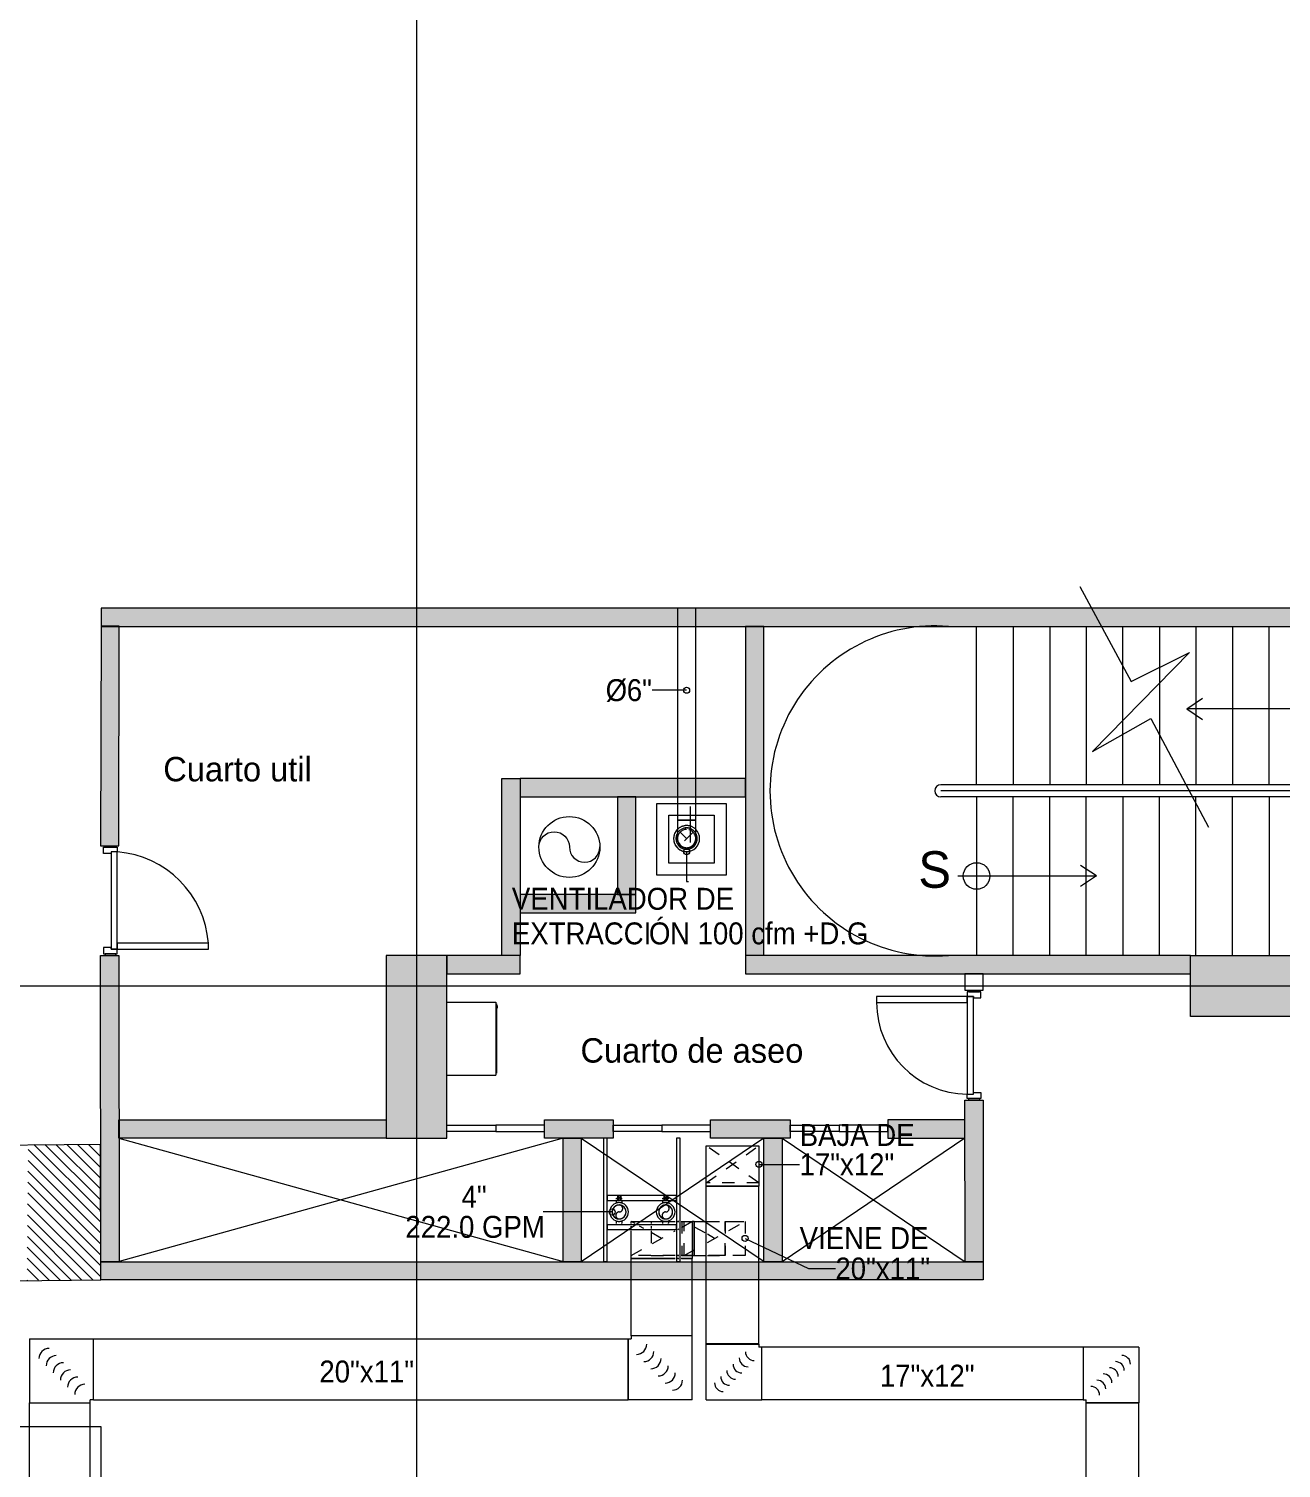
# Model space of a CAD drawing. Header units: metres. Extents: x 31.9 to 92.3, y -29 to 44.
# Drawn here: x 60.82 to 71.1, y -15.88 to -4.07 of the extents above; entities that cross this region are included whole.
import ezdxf

# ---------------------------------------------------------------- set-up
doc = ezdxf.new("R2010")
doc.units = ezdxf.units.M
doc.header["$LTSCALE"] = 100
doc.linetypes.add('Hidden 1_5', pattern=[0.0022, 0.0015, -0.0007])
doc.linetypes.add('HIDDEN JT', pattern=[0.0016, 0.001, -0.0006])
doc.layers.add('A-DETL', color=7, linetype='Continuous', lineweight=9, true_color=0x00a600)
for name, color, linetype, lineweight in [('A-GENM', 7, 'Continuous', 18), ('Arqui', 8, 'Continuous', 0), ('G-ANNO-TEXT', 7, 'Continuous', 9), ('M-EQPM', 7, 'Continuous', 18), ('M-EQPM-IDEN', 7, 'Continuous', 9), ('M-HVAC-DUCT', 7, 'Continuous', 18), ('M-HVAC-DUCT-ANNO', 7, 'Hidden 1_5', 18), ('M-HVAC-DUCT-IDEN', 7, 'Continuous', 9), ('P-PIPE', 7, 'Continuous', 18), ('P-PIPE-IDEN', 7, 'Continuous', 9)]:
    doc.layers.add(name, color=color, linetype=linetype, lineweight=lineweight)
doc.styles.add('SansSerif', font='SANSS__.TTF', dxfattribs={"width": 0.9, "height": 0.18})

# ---------------------------------------------------------------- blocks, each defined once
blk = doc.blocks.new('estructura etapa 3')
at = {"layer": 'Arqui'}
h = blk.add_hatch(color=256, dxfattribs=at)
h.paths.add_polyline_path([(-91.651, -6658.124), (-91.651, -6657.624), (-92.35, -6657.624), (-92.35, -6658.124)])
h.paths.add_polyline_path([(-49.354, -6658.124), (-49.354, -6657.624), (-50.055, -6657.624), (-50.055, -6658.124)])
h.paths.add_polyline_path([(-56.053, -6658.124), (-56.053, -6657.624), (-56.753, -6657.624), (-56.753, -6658.124)])
h.paths.add_polyline_path([(-76.45, -6659.124), (-76.95, -6659.124), (-76.95, -6657.624), (-76.45, -6657.624)])
h.paths.add_polyline_path([(-83.95, -6659.124), (-84.45, -6659.124), (-84.45, -6657.624), (-83.95, -6657.624)])
h.paths.add_polyline_path([(-60.452, -6659.124), (-60.952, -6659.124), (-60.952, -6657.624), (-60.452, -6657.624)])
h.paths.add_polyline_path([(-67.95, -6659.124), (-68.45, -6659.124), (-68.45, -6657.624), (-67.95, -6657.624)])
h.paths.add_polyline_path([(-91.85, -6668.199), (-91.851, -6667.599), (-92.35, -6667.599), (-92.349, -6668.199)])
h.paths.add_polyline_path([(-49.354, -6668.199), (-49.354, -6667.599), (-49.854, -6667.599), (-49.854, -6668.199)])
h.paths.add_polyline_path([(-56.154, -6668.149), (-56.154, -6667.649), (-56.854, -6667.649), (-56.854, -6668.149)])
h.paths.add_polyline_path([(-59.952, -6667.649), (-59.952, -6668.149), (-61.452, -6668.149), (-61.452, -6667.649)])
h.paths.add_polyline_path([(-75.95, -6667.649), (-75.95, -6668.149), (-77.45, -6668.149), (-77.45, -6667.649)])
h.paths.add_polyline_path([(-68.95, -6667.649), (-68.95, -6668.149), (-67.45, -6668.149), (-67.45, -6667.649)])
h.paths.add_polyline_path([(-84.95, -6667.649), (-84.95, -6668.149), (-83.45, -6668.149), (-83.45, -6667.649)])
h.paths.add_polyline_path([(-91.85, -6676.199), (-91.85, -6675.599), (-92.349, -6675.599), (-92.349, -6676.199)])
h.paths.add_polyline_path([(-49.354, -6676.199), (-49.354, -6675.599), (-49.854, -6675.599), (-49.854, -6676.199)])
h.paths.add_polyline_path([(-56.154, -6676.149), (-56.154, -6675.649), (-56.754, -6675.649), (-56.754, -6676.149)])
h.paths.add_polyline_path([(-59.952, -6675.649), (-59.952, -6676.149), (-61.452, -6676.149), (-61.452, -6675.649)])
h.paths.add_polyline_path([(-75.95, -6675.649), (-75.95, -6676.149), (-77.45, -6676.149), (-77.45, -6675.649)])
h.paths.add_polyline_path([(-68.95, -6675.649), (-68.95, -6676.149), (-67.45, -6676.149), (-67.45, -6675.649)])
h.paths.add_polyline_path([(-84.95, -6675.649), (-84.95, -6676.149), (-83.45, -6676.149), (-83.45, -6675.649)])
h.paths.add_polyline_path([(-91.847, -6686.299), (-91.851, -6685.699), (-92.35, -6685.699), (-92.346, -6686.299)])
h.paths.add_polyline_path([(-49.354, -6686.299), (-49.354, -6685.699), (-49.854, -6685.699), (-49.854, -6686.299)])
h.paths.add_polyline_path([(-56.154, -6686.249), (-56.154, -6685.749), (-56.754, -6685.749), (-56.754, -6686.249)])
h.paths.add_polyline_path([(-59.952, -6685.749), (-59.952, -6686.249), (-61.452, -6686.249), (-61.452, -6685.749)])
h.paths.add_polyline_path([(-75.95, -6685.749), (-75.95, -6686.249), (-77.45, -6686.249), (-77.45, -6685.749)])
h.paths.add_polyline_path([(-68.95, -6685.749), (-68.95, -6686.249), (-67.45, -6686.249), (-67.45, -6685.749)])
h.paths.add_polyline_path([(-84.95, -6685.749), (-84.95, -6686.249), (-83.45, -6686.249), (-83.45, -6685.749)])
h.paths.add_polyline_path([(-49.353, -6694.294), (-49.354, -6693.699), (-49.855, -6693.699), (-49.854, -6694.294)])
h.paths.add_polyline_path([(-56.054, -6694.249), (-56.054, -6693.749), (-56.753, -6693.749), (-56.753, -6694.249)])
h.paths.add_polyline_path([(-91.651, -6694.249), (-91.651, -6693.749), (-92.35, -6693.749), (-92.35, -6694.249)])
h.paths.add_polyline_path([(-59.952, -6693.749), (-59.952, -6694.249), (-61.452, -6694.249), (-61.452, -6693.749)])
h.paths.add_polyline_path([(-75.95, -6693.749), (-75.95, -6694.249), (-77.45, -6694.249), (-77.45, -6693.749)])
h.paths.add_polyline_path([(-68.95, -6693.749), (-68.95, -6694.249), (-67.45, -6694.249), (-67.45, -6693.749)])
h.paths.add_polyline_path([(-84.95, -6693.749), (-84.95, -6694.249), (-83.45, -6694.249), (-83.45, -6693.749)])
h.paths.add_polyline_path([(-49.358, -6703.974), (-49.353, -6703.374), (-49.854, -6703.374), (-49.859, -6703.974)])
h.paths.add_polyline_path([(-56.054, -6703.924), (-56.054, -6703.424), (-56.753, -6703.424), (-56.753, -6703.924)])
h.paths.add_polyline_path([(-67.95, -6704.924), (-67.95, -6703.424), (-68.45, -6703.424), (-68.45, -6704.924)])
h.paths.add_polyline_path([(-91.651, -6703.924), (-91.651, -6703.424), (-92.35, -6703.424), (-92.35, -6703.924)])
h.paths.add_polyline_path([(-61.847, -6703.424), (-60.347, -6703.424), (-60.347, -6703.924), (-61.847, -6703.924)])
h.paths.add_polyline_path([(-83.95, -6704.924), (-83.95, -6703.424), (-84.45, -6703.424), (-84.45, -6704.924)])
h.paths.add_polyline_path([(-76.45, -6704.924), (-76.45, -6703.424), (-76.95, -6703.424), (-76.95, -6704.924)])
h.paths.add_polyline_path([(-49.354, -6711.949), (-49.354, -6711.449), (-50.054, -6711.449), (-50.054, -6711.949)])
h.paths.add_polyline_path([(-55.954, -6711.949), (-55.954, -6711.449), (-56.654, -6711.449), (-56.654, -6711.949)])
h.paths.add_polyline_path([(-91.65, -6711.949), (-91.65, -6711.449), (-92.35, -6711.449), (-92.35, -6711.949)])
h.paths.add_polyline_path([(-60.952, -6711.949), (-60.952, -6709.549), (-60.452, -6709.549), (-60.452, -6711.949)])
h.paths.add_polyline_path([(-68.45, -6709.549), (-68.45, -6711.949), (-67.95, -6711.949), (-67.95, -6709.549)])
h.paths.add_polyline_path([(-76.95, -6709.549), (-76.95, -6711.949), (-76.45, -6711.949), (-76.45, -6709.549)])
h.paths.add_polyline_path([(-83.95, -6709.549), (-83.95, -6711.949), (-84.45, -6711.949), (-84.45, -6709.549)])
for p, q in [((-68.2, -6655.354), (-68.2, -6714.914)), ((-93.52, -6703.674), (-46.502, -6703.674))]:
    blk.add_line(p, q, dxfattribs=at)
for points in [[(-67.95, -6704.924), (-67.95, -6703.424), (-68.45, -6703.424), (-68.45, -6704.924)], [(-61.847, -6703.424), (-60.347, -6703.424), (-60.347, -6703.924), (-61.847, -6703.924)]]:
    blk.add_lwpolyline(points, close=True, dxfattribs=at)
blk = doc.blocks.new('A$C59bbb444')
at = {"layer": 'Arqui', "ltscale": 0.3}
h = blk.add_hatch(color=256, dxfattribs=at)
h.dxf.hatch_style = 1
h.paths.add_polyline_path([(45.265, 20.15), (29.532, 20.15), (29.532, 20), (45.265, 20)])
h = blk.add_hatch(color=256, dxfattribs=at)
h.dxf.hatch_style = 1
h.paths.add_polyline_path([(29.532, 20.001), (29.527, 18.2), (29.677, 18.2), (29.682, 20.001)])
h = blk.add_hatch(color=256, dxfattribs=at)
h.dxf.hatch_style = 1
h.paths.add_polyline_path([(34.822, 20), (34.822, 17.301), (34.972, 17.301), (34.972, 20)])
at = {"layer": 'Arqui', "ltscale": 0.03}
h = blk.add_hatch(color=256, dxfattribs=at)
h.dxf.hatch_style = 1
h.paths.add_polyline_path([(34.822, 18.751), (32.971, 18.751), (32.971, 18.601), (33.771, 18.601), (33.771, 17.801), (32.971, 17.801), (32.971, 17.651), (33.921, 17.651), (33.921, 18.601), (34.822, 18.601)])
h.paths.add_polyline_path([(32.972, 18.751), (32.97, 17.15), (32.371, 17.15), (32.371, 17.3), (32.82, 17.301), (32.822, 18.751)])
at = {"layer": 'Arqui', "ltscale": 0.3}
h = blk.add_hatch(color=256, dxfattribs=at)
h.dxf.hatch_style = 1
h.paths.add_polyline_path([(29.53, 14.787), (29.528, 17.3), (29.678, 17.3), (29.68, 14.787)])
h = blk.add_hatch(color=256, dxfattribs=at)
h.dxf.hatch_style = 1
h.paths.add_polyline_path([(38.473, 17.3), (34.822, 17.3), (34.822, 17.15), (38.473, 17.15)])
h = blk.add_hatch(color=256, dxfattribs=at)
h.dxf.hatch_style = 1
h.paths.add_polyline_path([(36.773, 14.787), (36.623, 14.787), (36.622, 16.112), (36.773, 16.112)])
h = blk.add_hatch(color=256, dxfattribs=at)
h.dxf.hatch_style = 1
h.paths.add_polyline_path([(29.679, 15.8), (29.679, 15.95), (31.871, 15.95), (31.871, 15.8)])
h = blk.add_hatch(color=256, dxfattribs=at)
h.dxf.hatch_style = 1
h.paths.add_polyline_path([(33.171, 15.8), (33.171, 15.95), (33.735, 15.95), (33.735, 15.8)])
h = blk.add_hatch(color=256, dxfattribs=at)
h.dxf.hatch_style = 1
h.paths.add_polyline_path([(34.535, 15.8), (34.535, 15.95), (35.189, 15.95), (35.189, 15.8)])
h = blk.add_hatch(color=256, dxfattribs=at)
h.dxf.hatch_style = 1
h.paths.add_polyline_path([(36.622, 15.8), (36.622, 15.95), (35.989, 15.95), (35.989, 15.8)])
at = {"layer": 'Arqui'}
h = blk.add_hatch(dxfattribs=at)
h.set_pattern_fill('ANSI31', color=256, scale=0.02, angle=90, style=0)
h.set_pattern_definition([(135, (143.898405, 3419.509567), (-0.0449012806, -0.0449012806), [])])
h.paths.add_polyline_path([(28.934, 15.749), (29.529, 15.75), (29.53, 14.638), (28.925, 14.634)])
at = {"layer": 'Arqui', "ltscale": 0.3}
h = blk.add_hatch(color=256, dxfattribs=at)
h.dxf.hatch_style = 1
h.paths.add_polyline_path([(33.474, 14.787), (33.324, 14.787), (33.324, 15.8), (33.474, 15.8)])
h = blk.add_hatch(color=256, dxfattribs=at)
h.dxf.hatch_style = 1
h.paths.add_polyline_path([(35.123, 14.787), (34.973, 14.787), (34.973, 15.8), (35.123, 15.8)])
h = blk.add_hatch(color=256, dxfattribs=at)
h.dxf.hatch_style = 1
h.paths.add_polyline_path([(29.53, 14.787), (36.773, 14.787), (36.773, 14.637), (29.53, 14.637)])
at = {"layer": 'Arqui'}
for p, q in [((36.718, 18.701), (36.718, 20.001)), ((37.018, 20.001), (37.018, 18.701)), ((37.318, 20.001), (37.318, 18.701)), ((37.618, 20.001), (37.618, 18.701)), ((37.918, 18.701), (37.918, 20.001)), ((38.218, 20.001), (38.218, 18.701)), ((38.518, 20.001), (38.518, 18.701)), ((38.818, 20.001), (38.818, 18.701)), ((39.118, 18.701), (39.118, 20.001)), ((39.418, 18.701), (36.425, 18.701)), ((39.418, 18.651), (36.425, 18.651)), ((39.418, 18.601), (36.425, 18.601)), ((36.718, 18.601), (36.718, 17.302)), ((37.018, 17.302), (37.018, 18.601)), ((37.318, 17.302), (37.318, 18.601)), ((37.618, 17.302), (37.618, 18.601)), ((37.918, 18.601), (37.918, 17.302)), ((38.218, 17.302), (38.218, 18.601)), ((38.518, 17.302), (38.518, 18.601)), ((38.818, 17.302), (38.818, 18.601)), ((39.118, 18.601), (39.119, 17.3)), ((34.368, 18.523), (34.368, 18.226)), ((29.679, 15.8), (33.325, 14.788)), ((33.324, 15.8, 2415.091), (29.68, 14.788, 2415.091)), ((34.973, 15.8), (33.474, 14.787)), ((33.474, 15.8), (34.974, 14.788)), ((36.622, 15.8), (35.123, 14.787)), ((35.123, 15.8), (36.623, 14.787))]:
    blk.add_line(p, q, dxfattribs=at)
for points in [[(37.564, 20.327), (37.986, 19.548), (38.466, 19.787), (37.668, 18.973), (38.147, 19.245), (38.622, 18.354)], [(39.581, 19.324), (38.443, 19.324), (38.573, 19.41)], [(39.581, 19.324), (38.443, 19.324), (38.573, 19.237)], [(29.653, 18.2), (29.653, 18.188), (29.566, 18.188), (29.566, 18.2)], [(29.653, 18.2), (29.653, 18.188), (29.566, 18.188), (29.566, 18.2)], [(29.615, 18.137), (29.553, 18.137), (29.553, 18.188), (29.666, 18.188), (29.666, 18.15), (29.615, 18.15), (29.615, 18.137)], [(29.615, 18.137), (29.553, 18.137), (29.553, 18.188), (29.666, 18.188), (29.666, 18.15), (29.615, 18.15), (29.615, 18.137)], [(36.564, 17.952), (37.701, 17.952), (37.571, 18.038)], [(36.564, 17.952), (37.701, 17.952), (37.571, 17.865)], [(29.615, 17.364), (29.553, 17.364), (29.553, 17.313), (29.666, 17.313), (29.666, 17.351), (29.615, 17.351), (29.615, 17.364)], [(29.615, 17.364), (29.553, 17.364), (29.553, 17.313), (29.666, 17.313), (29.666, 17.351), (29.615, 17.351), (29.615, 17.364)], [(29.653, 17.3), (29.653, 17.313), (29.566, 17.313), (29.566, 17.3)], [(29.653, 17.3), (29.653, 17.313), (29.566, 17.313), (29.566, 17.3)], [(36.654, 17.015), (36.654, 17.002), (36.741, 17.002), (36.741, 17.015)], [(36.692, 16.951), (36.754, 16.951), (36.754, 17.002), (36.641, 17.002), (36.641, 16.964), (36.692, 16.964), (36.692, 16.951)], [(36.692, 16.176), (36.754, 16.176), (36.754, 16.125), (36.641, 16.125), (36.641, 16.163), (36.692, 16.163), (36.692, 16.176)], [(36.654, 16.112), (36.654, 16.125), (36.741, 16.125), (36.741, 16.112)], [(28.332, 14.631), (28.332, 13.434), (29.53, 13.434), (29.53, 11.236)]]:
    blk.add_lwpolyline(points, dxfattribs=at)
for points in [[(45.265, 20.15), (29.532, 20.15), (29.532, 20), (45.265, 20)], [(29.532, 20.001), (29.527, 18.2), (29.677, 18.2), (29.682, 20.001)], [(32.972, 18.751), (32.971, 17.3), (32.821, 17.3), (32.822, 18.751)], [(34.822, 18.751), (32.971, 18.751), (32.971, 18.601), (34.822, 18.601)], [(33.921, 17.801), (33.921, 18.601), (33.771, 18.601), (33.771, 17.801)], [(34.662, 18.548), (34.662, 17.959), (34.095, 17.959), (34.095, 18.548)], [(34.565, 18.451), (34.565, 18.057), (34.192, 18.057), (34.192, 18.451)], [(29.615, 17.351), (29.666, 17.351), (29.666, 18.15), (29.615, 18.15)], [(29.615, 17.351), (29.666, 17.351), (29.666, 18.15), (29.615, 18.15)], [(33.921, 17.801), (32.971, 17.801), (32.971, 17.651), (33.921, 17.651)], [(29.666, 17.402), (29.666, 17.351), (30.413, 17.351), (30.413, 17.402)], [(29.666, 17.402), (29.666, 17.351), (30.413, 17.351), (30.413, 17.402)], [(29.53, 14.787), (29.528, 17.3), (29.678, 17.3), (29.68, 14.787)], [(32.971, 17.3), (32.371, 17.3), (32.371, 17.15), (32.971, 17.15)], [(38.473, 17.3), (34.822, 17.3), (34.822, 17.15), (38.473, 17.15)], [(36.773, 17.015), (36.773, 17.15), (36.622, 17.15), (36.622, 17.015)], [(36.641, 16.913), (36.641, 16.964), (35.897, 16.964), (35.897, 16.913)], [(36.692, 16.964), (36.641, 16.964), (36.641, 16.163), (36.692, 16.163)], [(36.773, 14.787), (36.623, 14.787), (36.622, 16.112), (36.773, 16.112)], [(34.535, 15.8), (34.535, 15.95), (35.189, 15.95), (35.189, 15.8)], [(36.622, 15.8), (36.622, 15.95), (35.989, 15.95), (35.989, 15.8)], [(32.771, 15.907), (32.771, 15.856), (32.371, 15.856), (32.371, 15.907)], [(32.771, 15.907), (32.771, 15.856), (33.171, 15.856), (33.171, 15.907)], [(34.135, 15.907), (34.135, 15.856), (33.735, 15.856), (33.735, 15.907)], [(34.135, 15.907), (34.135, 15.856), (34.535, 15.856), (34.535, 15.907)], [(35.589, 15.907), (35.589, 15.856), (35.189, 15.856), (35.189, 15.907)], [(35.589, 15.907), (35.589, 15.856), (35.989, 15.856), (35.989, 15.907)], [(29.529, 15.75), (28.329, 15.737), (28.32, 14.624), (29.53, 14.637)], [(29.53, 14.787), (36.773, 14.787), (36.773, 14.637), (29.53, 14.637)]]:
    blk.add_lwpolyline(points, close=True, dxfattribs=at)
for points, elevation in [([(34.822, 20), (34.822, 17.301), (34.972, 17.301), (34.972, 20)], 1207.545), ([(29.679, 15.8), (29.679, 15.95), (31.871, 15.95), (31.871, 15.8)], 2415.091), ([(33.171, 15.8), (33.171, 15.95), (33.735, 15.95), (33.735, 15.8)], 2415.091), ([(33.474, 14.787), (33.324, 14.787), (33.324, 15.8), (33.474, 15.8)], 2415.091), ([(35.123, 14.787), (34.973, 14.787), (34.973, 15.8), (35.123, 15.8)], 1207.545)]:
    blk.add_lwpolyline(points, close=True, dxfattribs=dict(at, elevation=elevation))
at = {"layer": 'Arqui', "ltscale": 0.1}
blk.add_lwpolyline([(33.126, 18.19, -1), (33.376, 18.19, 1), (33.626, 18.19)], format="xyb", dxfattribs=at)
blk.add_circle((33.376, 18.19), 0.25, dxfattribs=at)
at = {"layer": 'Arqui'}
blk.add_circle((36.718, 17.952), 0.109, dxfattribs=at)
for centre, radius, start, end in [((36.376, 18.65), 1.354, 85.3087, 274.6913), ((36.425, 18.651), 0.05, 90, 270), ((29.603, 17.339), 0.813, 4.4044, 85.5422), ((29.603, 17.339), 0.813, 4.4044, 85.5422), ((36.648, 16.914), 0.751, 180.044, 269.4867)]:
    blk.add_arc(centre, radius, start, end, dxfattribs=at)
blk.add_blockref('estructura etapa 3', (100.321, 6720.724), dxfattribs=at)
for s, height, rotation, p in [('Cuarto util', 0.2, 359.9331, (30.043, 18.729)), ('S', 0.3, 0.0669, (36.24, 17.855)), ('Cuarto de aseo', 0.2, 359.9331, (33.467, 16.421))]:
    blk.add_text(s, height=height, rotation=rotation, dxfattribs=at).set_placement(p)
blk = doc.blocks.new('Rectangular Elbow - Mitered - Single Thickness Vanes - LAMINA-2036572-NIVEL 03')
at = {"layer": 'M-HVAC-DUCT', "color": 5, "true_color": 0x0000ff}
for p, q in [((66.38, -13.236), (66.811, -13.236)), ((66.38, -13.567), (66.38, -13.236)), ((66.811, -13.236), (66.811, -13.567)), ((66.811, -13.567), (66.38, -13.567))]:
    blk.add_line(p, q, dxfattribs=at)
blk = doc.blocks.new('Rectangular Elbow - Mitered - Single Thickness Vanes - LAMINA-2036663-NIVEL 03')
at = {"layer": 'A-GENM', "color": 5, "true_color": 0x0000ff}
for centre in [(-0.178, 0.178), (-0.127, 0.127), (-0.076, 0.076), (-0.025, 0.025), (0.025, -0.025), (0.076, -0.076)]:
    blk.add_arc(centre, 0.072, 270, 360, dxfattribs=at)
at = {"layer": 'M-HVAC-DUCT', "color": 5, "true_color": 0x0000ff}
for p, q in [((0.216, 0.241), (-0.216, 0.241)), ((-0.216, 0.241), (-0.216, 0.216)), ((0.216, -0.216), (0.216, 0.241)), ((-0.241, -0.216), (-0.241, 0.216)), ((-0.241, 0.216), (-0.216, 0.216)), ((0.216, -0.216), (-0.241, -0.216))]:
    blk.add_line(p, q, dxfattribs=at)
blk = doc.blocks.new('Rectangular Elbow - Mitered - Single Thickness Vanes - LAMINA-2031966-NIVEL 03')
at = {"layer": 'A-GENM', "color": 3, "true_color": 0x00ff00}
for centre in [(-0.206, 0.206), (-0.147, 0.147), (-0.088, 0.088), (-0.029, 0.029), (0.029, -0.029), (0.088, -0.088)]:
    blk.add_arc(centre, 0.0833, 270, 360, dxfattribs=at)
at = {"layer": 'M-HVAC-DUCT', "color": 3, "true_color": 0x00ff00}
for p, q in [((-0.275, -0.25), (-0.275, 0.25)), ((-0.275, 0.25), (-0.25, 0.25)), ((0.25, 0.275), (-0.25, 0.275)), ((-0.25, 0.275), (-0.25, 0.25)), ((0.25, -0.25), (0.25, 0.275)), ((0.25, -0.25), (-0.275, -0.25))]:
    blk.add_line(p, q, dxfattribs=at)
blk = doc.blocks.new('soporte tuberia Ayura - 4_-2612578-NIVEL 03')
at = {"layer": 'P-PIPE'}
for p, q in [((-0.285, 0.237), (-0.315, 0.237)), ((-0.315, 0.237), (-0.315, -0.773)), ((-0.285, -0.773), (-0.285, 0.237)), ((0.285, 0.237), (0.285, -0.773)), ((0.315, 0.237), (0.285, 0.237)), ((0.315, -0.773), (0.315, 0.237)), ((0.285, -0.023), (-0.285, -0.023)), ((-0.285, -0.023), (-0.285, -0.063)), ((-0.285, -0.063), (0.285, -0.063)), ((0.285, -0.063), (0.285, -0.023)), ((-0.206, -0.263), (-0.285, -0.263)), ((-0.285, -0.263), (-0.285, -0.303)), ((-0.285, -0.303), (-0.208, -0.303)), ((-0.208, -0.265), (-0.208, -0.263)), ((-0.208, -0.263), (-0.208, -0.265)), ((-0.208, -0.263), (-0.206, -0.263)), ((-0.208, -0.263), (-0.206, -0.263)), ((-0.208, -0.303), (-0.208, -0.265)), ((-0.206, -0.265), (-0.208, -0.265)), ((-0.206, -0.303), (-0.208, -0.303)), ((-0.206, -0.265), (-0.206, -0.263)), ((-0.206, -0.263), (-0.186, -0.263)), ((-0.206, -0.263), (-0.206, -0.265)), ((-0.206, -0.265), (-0.186, -0.265)), ((-0.206, -0.265), (-0.206, -0.303)), ((-0.206, -0.303), (-0.186, -0.303)), ((-0.197, -0.28), (-0.2, -0.283)), ((-0.2, -0.283), (-0.2, -0.287)), ((-0.2, -0.287), (-0.196, -0.289)), ((-0.193, -0.282), (-0.197, -0.28)), ((-0.196, -0.289), (-0.192, -0.286)), ((-0.192, -0.286), (-0.193, -0.282)), ((-0.186, -0.263), (-0.186, -0.265)), ((-0.186, -0.265), (-0.186, -0.263)), ((-0.186, -0.263), (-0.184, -0.263)), ((-0.186, -0.263), (-0.184, -0.263)), ((0.175, -0.263), (-0.186, -0.263)), ((-0.186, -0.303), (-0.186, -0.265)), ((-0.184, -0.265), (-0.186, -0.265)), ((-0.184, -0.303), (-0.186, -0.303)), ((-0.184, -0.265), (-0.184, -0.263)), ((-0.184, -0.263), (-0.184, -0.265)), ((-0.184, -0.265), (-0.184, -0.303)), ((-0.184, -0.303), (0.173, -0.303)), ((0.173, -0.265), (0.173, -0.263)), ((0.173, -0.263), (0.173, -0.265)), ((0.173, -0.263), (0.175, -0.263)), ((0.173, -0.263), (0.175, -0.263)), ((0.173, -0.303), (0.173, -0.265)), ((0.175, -0.265), (0.173, -0.265)), ((0.175, -0.303), (0.173, -0.303)), ((0.175, -0.265), (0.175, -0.263)), ((0.175, -0.263), (0.195, -0.263)), ((0.175, -0.263), (0.175, -0.265)), ((0.175, -0.265), (0.195, -0.265)), ((0.175, -0.265), (0.175, -0.303)), ((0.175, -0.303), (0.195, -0.303)), ((0.185, -0.28), (0.181, -0.283)), ((0.181, -0.283), (0.181, -0.287)), ((0.181, -0.287), (0.185, -0.289)), ((0.189, -0.282), (0.185, -0.28)), ((0.185, -0.289), (0.189, -0.286)), ((0.189, -0.286), (0.189, -0.282)), ((0.195, -0.263), (0.195, -0.265)), ((0.195, -0.265), (0.195, -0.263)), ((0.195, -0.263), (0.197, -0.263)), ((0.195, -0.263), (0.197, -0.263)), ((0.285, -0.263), (0.195, -0.263)), ((0.195, -0.303), (0.195, -0.265)), ((0.197, -0.265), (0.195, -0.265)), ((0.197, -0.303), (0.195, -0.303)), ((0.197, -0.265), (0.197, -0.263)), ((0.197, -0.263), (0.197, -0.265)), ((0.197, -0.265), (0.197, -0.303)), ((0.197, -0.303), (0.285, -0.303)), ((0.285, -0.303), (0.285, -0.263)), ((-0.315, -0.773), (-0.285, -0.773)), ((0.285, -0.773), (0.315, -0.773))]:
    blk.add_line(p, q, dxfattribs=at)
blk = doc.blocks.new('TAA - Ayura Etapa 3 - TAA - Ayura Etapa 3-2429334-NIVEL 03')
at = {"layer": 'M-EQPM', "color": 1, "true_color": 0xff0000}
for p, q in [((-1.6, 0), (-1, 0)), ((-1.6, 0), (-1.6, -0.4)), ((-1, 0), (-1, -0.4)), ((-1, -0.4), (-1.6, -0.4)), ((-1.584, -0.4), (-1.584, -0.408)), ((-1.015, -0.408), (-1.584, -0.408)), ((-1.049, -0.408), (-1.049, -0.412)), ((-1.046, -0.412), (-1.049, -0.412)), ((-1.046, -0.408), (-1.046, -0.412)), ((-1.036, -0.412), (-1.046, -0.412)), ((-1.036, -0.408), (-1.036, -0.412)), ((-1.029, -0.412), (-1.036, -0.412)), ((-1.029, -0.412), (-1.029, -0.408)), ((-1.015, -0.408), (-1.015, -0.4))]:
    blk.add_line(p, q, dxfattribs=at)
blk = doc.blocks.new('VENT_ EXT_ 100 CFM - HCM-150-1977703-NIVEL 03')
at = {"layer": 'A-DETL', "color": 3, "linetype": 'HIDDEN JT', "true_color": 0x00ff00, "flags": 128}
blk.add_lwpolyline([(66.219, -10.608), (66.215, -10.609), (66.211, -10.609), (66.207, -10.609), (66.202, -10.61), (66.198, -10.611), (66.194, -10.612), (66.19, -10.613), (66.186, -10.614), (66.182, -10.615), (66.178, -10.617), (66.174, -10.619), (66.17, -10.621), (66.166, -10.623), (66.163, -10.625), (66.159, -10.627), (66.155, -10.63), (66.152, -10.632), (66.149, -10.635), (66.146, -10.638), (66.144, -10.639)], dxfattribs=at)
at = {"layer": 'A-DETL', "color": 3, "linetype": 'HIDDEN JT', "true_color": 0x00ff00}
for radius, start, end in [(0.087, 22.8624, 157.1376), (0.107, 44.8494, 135.1529), (0.087, 80, 100), (0.087, 162.8624, 177.1376), (0.087, 182.8624, 197.1376), (0.087, 2.8624, 17.1376), (0.087, 342.8624, 357.1376), (0.087, 202.8624, 217.1376), (0.087, 222.8624, 237.1376), (0.087, 242.8624, 257.1376), (0.087, 265.5572, 274.4428), (0.087, 265.6815, 274.319), (0.087, 282.8624, 297.1376), (0.087, 302.8624, 317.1376), (0.087, 322.3307, 322.4842), (0.087, 322.8624, 337.1376)]:
    blk.add_arc((66.219, -10.715), radius, start, end, dxfattribs=at)
at = {"layer": 'M-EQPM', "color": 3, "true_color": 0x00ff00, "flags": 128}
for points in [[(66.144, -10.639), (66.143, -10.641), (66.14, -10.644), (66.137, -10.647), (66.134, -10.651), (66.132, -10.654), (66.129, -10.658), (66.127, -10.661), (66.125, -10.665), (66.123, -10.669), (66.121, -10.673), (66.12, -10.677), (66.118, -10.681), (66.117, -10.685), (66.116, -10.689), (66.115, -10.693), (66.114, -10.697), (66.113, -10.702), (66.113, -10.706), (66.112, -10.71), (66.112, -10.714), (66.112, -10.715)], [(66.112, -10.715), (66.112, -10.72), (66.113, -10.724), (66.113, -10.728), (66.114, -10.733), (66.114, -10.737), (66.115, -10.741), (66.117, -10.745), (66.118, -10.749), (66.119, -10.753), (66.121, -10.757), (66.123, -10.761), (66.124, -10.765), (66.126, -10.769), (66.129, -10.772), (66.131, -10.776), (66.134, -10.779), (66.136, -10.783), (66.139, -10.786), (66.142, -10.789), (66.145, -10.792), (66.148, -10.795), (66.151, -10.798), (66.155, -10.801), (66.158, -10.803), (66.162, -10.806), (66.165, -10.808), (66.169, -10.81), (66.173, -10.812), (66.177, -10.814), (66.181, -10.815), (66.185, -10.817), (66.189, -10.818), (66.193, -10.819), (66.197, -10.82), (66.201, -10.821), (66.205, -10.822), (66.21, -10.822), (66.214, -10.822), (66.218, -10.822), (66.219, -10.822)]]:
    blk.add_lwpolyline(points, dxfattribs=at)
at = {"layer": 'M-EQPM', "color": 3, "true_color": 0x00ff00}
for radius, start, end in [(0.107, 135.1795, 180), (0.107, 180, 360), (0.087, 177.3264, 180), (0.087, 180, 182.7922), (0.087, 157.3264, 162.6736), (0.087, 197.3264, 202.6736), (0.107, 360, 44.8227), (0.087, 17.3271, 22.6729), (0.087, 337.3271, 342.6729), (0.087, 360, 2.6729), (0.087, 357.2078, 360), (0.087, 217.3264, 222.6736), (0.087, 237.3265, 242.6735), (0.087, 257.3266, 265.1901), (0.087, 260, 265.3062), (0.087, 274.6943, 280), (0.087, 274.81, 282.6732), (0.087, 297.3269, 302.673), (0.087, 317.327, 322.2979)]:
    blk.add_arc((66.219, -10.715), radius, start, end, dxfattribs=at)
blk = doc.blocks.new('M_Round Transition - Angle - 30 PVC-2038070-NIVEL 03')
at = {"layer": 'A-DETL', "color": 3, "linetype": 'HIDDEN JT', "true_color": 0x00ff00}
for radius, start, end in [(0.0876, 90, 150), (0.0876, 30, 90), (0.075, 90, 180), (0.075, 180.5735, 199.7787), (0.075, 205.2214, 224.4238), (0.075, 0, 90), (0.075, 315.5902, 334.7729), (0.075, 340.2272, 359.4071), (0.075, 225.5771, 244.777), (0.075, 250.2231, 269.4176), (0.075, 270.584, 289.7746), (0.075, 295.2255, 314.4107)]:
    blk.add_arc((66.219, -10.715), radius, start, end, dxfattribs=at)
at = {"layer": 'M-HVAC-DUCT', "color": 3, "true_color": 0x00ff00}
for radius, start, end in [(0.0876, 150, 270), (0.075, 199.9742, 205.0259), (0.0876, 270, 30), (0.075, 334.9684, 340.0317), (0.075, 244.9725, 250.0276), (0.075, 289.9701, 295.03)]:
    blk.add_arc((66.219, -10.715), radius, start, end, dxfattribs=at)
blk = doc.blocks.new('Victaulic-IPS-Rigid Coupling Style 07-W07-107 - Standard-V20-NIVEL 03')
at = {"layer": 'A-DETL', "color": 1, "linetype": 'HIDDEN JT', "true_color": 0xff0000}
for p, q in [((65.646, -13.667), (65.643, -13.667)), ((65.688, -13.667), (65.685, -13.667))]:
    blk.add_line(p, q, dxfattribs=at)
for radius, start, end in [(0.0571, 150.2693, 179.7307), (0.0571, 180.2693, 209.7307), (0.0571, 120.2996, 149.7004), (0.0571, 210.2996, 239.7004), (0.0571, 90.3519, 119.6481), (0.077, 90.7155, 95.1835), (0.0571, 60.4124, 89.5876), (0.077, 85.2777, 88.7147), (0.0571, 30.4647, 59.5353), (0.0571, 300.4647, 329.5353), (0.0571, 0.4949, 29.5051), (0.0571, 330.4949, 359.5051), (0.0571, 240.3519, 269.6481), (0.077, 265.2777, 268.7374), (0.0571, 270.4124, 299.5876), (0.077, 270.7286, 275.1835)]:
    blk.add_arc((65.665, -13.779), radius, start, end, dxfattribs=at)
for centre in [(65.643, -13.688), (65.688, -13.688)]:
    blk.add_ellipse(centre, major_axis=(0, 0.0212), ratio=0.000006, start_param=5.451661, end_param=6.283185, dxfattribs=at)
blk = doc.blocks.new('Victaulic-IPS-Rigid Coupling Style 07-W07-107 - Standard-V21-NIVEL 03')
at = {"layer": 'A-DETL', "color": 11, "linetype": 'HIDDEN JT', "true_color": 0xff8080}
for p, q in [((66.028, -13.667), (66.024, -13.667)), ((66.07, -13.667), (66.066, -13.667))]:
    blk.add_line(p, q, dxfattribs=at)
for radius, start, end in [(0.0571, 150.3537, 179.6463), (0.0571, 180.3537, 209.6463), (0.0571, 120.3613, 149.6387), (0.0571, 210.3613, 239.6387), (0.0571, 90.3745, 119.6255), (0.077, 90.7204, 95.1835), (0.0571, 60.3897, 89.6103), (0.077, 85.2777, 88.7232), (0.0571, 30.4029, 59.5971), (0.0571, 300.4029, 329.5971), (0.0571, 0.4106, 29.5894), (0.0571, 330.4106, 359.5894), (0.0571, 240.3745, 269.6255), (0.077, 265.2777, 268.7289), (0.0571, 270.3897, 299.6103), (0.077, 270.7237, 275.1835)]:
    blk.add_arc((66.047, -13.779), radius, start, end, dxfattribs=at)
for centre, end_param in [((66.024, -13.688), 6.283186), ((66.07, -13.688), 6.283185)]:
    blk.add_ellipse(centre, major_axis=(0, 0.0212), ratio=0.000002, start_param=5.451709, end_param=end_param, dxfattribs=at)
blk = doc.blocks.new('Victaulic-IPS-Rigid Coupling Style 07-W07-107 - Standard-2589299-NIVEL 03')
at = {"layer": 'A-DETL', "color": 1, "linetype": 'HIDDEN JT', "true_color": 0xff0000}
for p, q in [((65.646, -13.667), (65.643, -13.667)), ((65.688, -13.667), (65.685, -13.667))]:
    blk.add_line(p, q, dxfattribs=at)
for start, end in [(150.3518, 179.6482), (180.3518, 209.6482), (120.3599, 149.6401), (210.3599, 239.6401), (90.374, 119.626), (60.3903, 89.6097), (30.4044, 59.5956), (300.4044, 329.5956), (0.4125, 29.5875), (330.4125, 359.5875), (240.374, 269.626), (270.3903, 299.6097)]:
    blk.add_arc((65.665, -13.779), 0.0571, start, end, dxfattribs=at)
for centre in [(65.643, -13.688), (65.688, -13.688)]:
    blk.add_ellipse(centre, major_axis=(0, 0.0212), ratio=0.000006, start_param=5.451661, end_param=6.283185, dxfattribs=at)
at = {"layer": 'P-PIPE', "color": 1, "true_color": 0xff0000}
for p, q in [((65.643, -13.705), (65.643, -13.694)), ((65.688, -13.694), (65.688, -13.705)), ((65.643, -13.87), (65.643, -13.852)), ((65.688, -13.852), (65.688, -13.87))]:
    blk.add_line(p, q, dxfattribs=at)
for start, end in [(360, 180), (180, 360), (105.9514, 107.2793), (92.2008, 102.3868), (77.6133, 87.7991), (72.7207, 74.0484), (252.7207, 254.0486), (257.6132, 267.7992), (272.2009, 282.3867), (285.9516, 287.2793)]:
    blk.add_arc((65.665, -13.779), 0.077, start, end, dxfattribs=at)
for centre in [(65.643, -13.87), (65.688, -13.87)]:
    blk.add_ellipse(centre, major_axis=(0, 0.0212), ratio=0.000006, start_param=4.503813, end_param=4.712389, dxfattribs=at)
blk = doc.blocks.new('Victaulic-IPS-Rigid Coupling Style 07-W07-107 - Standard-V22-NIVEL 03')
at = {"layer": 'A-DETL', "color": 1, "linetype": 'HIDDEN JT', "true_color": 0xff0000}
for p, q in [((65.646, -13.667), (65.643, -13.667)), ((65.688, -13.667), (65.685, -13.667))]:
    blk.add_line(p, q, dxfattribs=at)
blk = doc.blocks.new('Victaulic-IPS-Rigid Coupling Style 07-W07-107 - Standard-V8-NIVEL 03')
at = {"layer": 'A-DETL', "color": 11, "linetype": 'HIDDEN JT', "true_color": 0xff8080}
for p, q in [((66.028, -13.667), (66.024, -13.667)), ((66.07, -13.667), (66.066, -13.667))]:
    blk.add_line(p, q, dxfattribs=at)
for start, end in [(150.3745, 179.6255), (180.3745, 209.6255), (120.3765, 149.6235), (210.3765, 239.6235), (90.3801, 119.6199), (60.3842, 89.6158), (30.3877, 59.6123), (300.3877, 329.6123), (0.3898, 29.6102), (330.3898, 359.6102), (240.3801, 269.6199), (270.3842, 299.6158)]:
    blk.add_arc((66.047, -13.779), 0.0571, start, end, dxfattribs=at)
for centre in [(66.024, -13.688), (66.07, -13.688)]:
    blk.add_ellipse(centre, major_axis=(0, 0.0212), ratio=0.000002, start_param=5.451709, end_param=6.283185, dxfattribs=at)
at = {"layer": 'P-PIPE', "color": 11, "true_color": 0xff8080}
for p, q in [((66.024, -13.705), (66.024, -13.694)), ((66.07, -13.694), (66.07, -13.705)), ((66.024, -13.87), (66.024, -13.852)), ((66.07, -13.852), (66.07, -13.87))]:
    blk.add_line(p, q, dxfattribs=at)
for start, end in [(0, 180), (180, 0), (105.9515, 107.2793), (92.2009, 102.3868), (77.6133, 87.7991), (72.7207, 74.0485), (252.7207, 254.0485), (257.6132, 267.7991), (272.2009, 282.3867), (285.9515, 287.2793)]:
    blk.add_arc((66.047, -13.779), 0.077, start, end, dxfattribs=at)
for centre in [(66.024, -13.87), (66.07, -13.87)]:
    blk.add_ellipse(centre, major_axis=(0, 0.0212), ratio=0.000002, start_param=4.503851, end_param=4.712389, dxfattribs=at)
blk = doc.blocks.new('Victaulic-IPS-Rigid Coupling Style 07-W07-107 - Standard-V23-NIVEL 03')
at = {"layer": 'A-DETL', "color": 11, "linetype": 'HIDDEN JT', "true_color": 0xff8080}
for p, q in [((66.028, -13.667), (66.024, -13.667)), ((66.07, -13.667), (66.066, -13.667))]:
    blk.add_line(p, q, dxfattribs=at)
blk = doc.blocks.new('Rectangular Elbow - Mitered - Single Thickness Vanes - LAMINA-V27-NIVEL 03')
at = {"layer": 'A-DETL', "color": 3, "linetype": 'HIDDEN JT', "true_color": 0x00ff00}
for p, q in [((66.181, -13.856), (66.181, -14.135)), ((66.38, -13.856), (66.535, -13.856)), ((66.535, -14.135), (66.535, -13.856)), ((66.535, -13.856), (66.699, -13.856)), ((66.699, -13.856), (66.699, -14.135)), ((66.264, -14.135), (66.181, -14.135)), ((66.535, -14.135), (66.38, -14.135)), ((66.699, -14.135), (66.535, -14.135))]:
    blk.add_line(p, q, dxfattribs=at)
blk = doc.blocks.new('Rectangular Elbow - Mitered - Single Thickness Vanes - LAMINA-2909849-NIVEL 03')
at = {"layer": 'A-DETL', "color": 3, "linetype": 'HIDDEN JT', "true_color": 0x00ff00}
for p, q in [((65.764, -13.894), (65.764, -13.914)), ((66.024, -13.856), (66.07, -13.856)), ((66.145, -13.856), (66.155, -13.856)), ((66.125, -14.135), (65.764, -14.135)), ((66.155, -14.135), (66.145, -14.135)), ((66.264, -14.135), (66.175, -14.135))]:
    blk.add_line(p, q, dxfattribs=at)
at = {"layer": 'M-HVAC-DUCT', "color": 3, "true_color": 0x00ff00}
for p, q in [((66.282, -13.856), (66.264, -13.856)), ((66.282, -13.856), (66.282, -14.135)), ((66.264, -14.135), (66.282, -14.135))]:
    blk.add_line(p, q, dxfattribs=at)
blk = doc.blocks.new('Rectangular Elbow - Mitered - Single Thickness Vanes - LAMINA-2909901-NIVEL 03')
at = {"layer": 'A-DETL', "color": 3, "linetype": 'HIDDEN JT', "true_color": 0x00ff00}
for p, q in [((65.764, -13.914), (65.764, -13.894)), ((66.024, -13.856), (66.07, -13.856)), ((66.145, -13.856), (66.155, -13.856)), ((66.155, -14.161), (66.145, -14.161))]:
    blk.add_line(p, q, dxfattribs=at)
at = {"layer": 'M-HVAC-DUCT', "color": 3, "true_color": 0x00ff00}
for p, q in [((65.764, -13.856), (66.024, -13.856)), ((65.764, -13.874), (65.764, -13.856)), ((65.764, -14.161), (65.764, -13.934)), ((66.07, -13.856), (66.125, -13.856)), ((66.175, -13.856), (66.264, -13.856)), ((66.264, -13.856), (66.264, -14.161)), ((66.125, -14.161), (65.764, -14.161)), ((66.264, -14.161), (66.175, -14.161))]:
    blk.add_line(p, q, dxfattribs=at)
blk = doc.blocks.new('M_Round Elbow - 1 D PVC-1977997-NIVEL 03')
at = {"layer": 'A-DETL', "color": 3, "linetype": 'HIDDEN JT', "true_color": 0x00ff00}
for p, q in [((66.144, -10.715), (66.144, -10.715)), ((66.294, -10.715), (66.294, -10.715))]:
    blk.add_line(p, q, dxfattribs=at)
at = {"layer": 'M-HVAC-DUCT', "color": 3, "true_color": 0x00ff00}
for p, q in [((66.147, -10.565), (66.144, -10.565)), ((66.154, -10.565), (66.147, -10.565)), ((66.166, -10.565), (66.154, -10.565)), ((66.182, -10.565), (66.166, -10.565)), ((66.2, -10.565), (66.182, -10.565)), ((66.219, -10.565), (66.2, -10.565)), ((66.239, -10.565), (66.219, -10.565)), ((66.257, -10.565), (66.239, -10.565)), ((66.272, -10.565), (66.257, -10.565)), ((66.284, -10.565), (66.272, -10.565)), ((66.292, -10.565), (66.284, -10.565)), ((66.294, -10.565), (66.292, -10.565))]:
    blk.add_line(p, q, dxfattribs=at)
at = {"layer": 'M-HVAC-DUCT', "color": 3, "true_color": 0x00ff00, "flags": 128}
for points in [[(66.144, -10.565), (66.144, -10.571), (66.144, -10.577), (66.144, -10.583), (66.144, -10.589), (66.144, -10.595), (66.144, -10.601), (66.144, -10.607), (66.144, -10.613), (66.144, -10.618), (66.144, -10.624), (66.144, -10.629), (66.144, -10.635), (66.144, -10.64), (66.144, -10.645), (66.144, -10.65), (66.144, -10.655), (66.144, -10.66), (66.144, -10.664), (66.144, -10.669), (66.144, -10.673), (66.144, -10.677), (66.144, -10.681), (66.144, -10.685), (66.144, -10.688), (66.144, -10.692), (66.144, -10.695), (66.144, -10.698), (66.144, -10.7), (66.144, -10.703), (66.144, -10.705), (66.144, -10.707), (66.144, -10.709), (66.144, -10.711), (66.144, -10.712), (66.144, -10.713), (66.144, -10.714), (66.144, -10.715), (66.144, -10.715), (66.144, -10.715), (66.144, -10.715)], [(66.294, -10.715), (66.294, -10.715), (66.294, -10.715), (66.294, -10.714), (66.294, -10.714), (66.294, -10.712), (66.294, -10.711), (66.294, -10.71), (66.294, -10.708), (66.294, -10.706), (66.294, -10.704), (66.294, -10.701), (66.294, -10.699), (66.294, -10.696), (66.294, -10.693), (66.294, -10.689), (66.294, -10.686), (66.294, -10.682), (66.294, -10.678), (66.294, -10.674), (66.294, -10.67), (66.294, -10.666), (66.294, -10.661), (66.294, -10.656), (66.294, -10.652), (66.294, -10.647), (66.294, -10.641), (66.294, -10.636), (66.294, -10.631), (66.294, -10.625), (66.294, -10.62), (66.294, -10.614), (66.294, -10.608), (66.294, -10.603), (66.294, -10.597), (66.294, -10.591), (66.294, -10.585), (66.294, -10.579), (66.294, -10.573), (66.294, -10.567), (66.294, -10.565)]]:
    blk.add_lwpolyline(points, dxfattribs=at)
at = {"layer": 'M-HVAC-DUCT', "color": 3, "true_color": 0x00ff00}
for start, end in [(180.0002, 270.0002), (270.0002, 0.0002)]:
    blk.add_arc((66.219, -10.715), 0.075, start, end, dxfattribs=at)

msp = doc.modelspace()

# ---------------------------------------------------------------- linework, layer by layer
at = {"layer": 'A-DETL', "color": 3, "linetype": 'HIDDEN JT', "true_color": 0x00ff00}
for p, q in [((66.272, -10.662), (66.166, -10.769)), ((66.219, -10.715), (66.166, -10.662)), ((65.796, -13.874), (65.764, -13.856)), ((65.764, -13.914), (65.764, -13.894)), ((65.764, -14.135), (66.125, -13.934)), ((65.868, -13.914), (65.832, -13.894)), ((66.014, -13.996), (65.904, -13.934)), ((65.929, -13.856), (65.929, -13.874)), ((65.929, -13.894), (65.929, -13.914)), ((65.929, -13.934), (65.929, -14.135)), ((66.07, -13.856), (66.024, -13.856)), ((66.024, -13.856), (66.07, -13.856)), ((66.156, -13.856), (66.146, -13.856)), ((66.146, -13.856), (66.156, -13.856)), ((66.146, -13.922), (66.156, -13.917)), ((66.176, -13.906), (66.264, -13.856)), ((66.199, -14.135), (66.199, -13.856)), ((66.37, -13.951), (66.199, -13.856)), ((66.39, -13.856), (66.699, -13.856)), ((66.39, -14.029), (66.699, -13.856)), ((66.39, -13.856), (66.535, -13.856)), ((66.535, -13.856), (66.535, -14.135)), ((66.699, -13.856), (66.699, -14.135)), ((66.199, -14.135), (66.37, -14.04)), ((66.449, -13.996), (66.39, -13.962)), ((66.126, -14.135), (65.764, -14.135)), ((65.929, -14.135), (66.126, -14.135)), ((66.146, -14.135), (66.156, -14.135)), ((66.156, -14.135), (66.146, -14.135)), ((66.146, -14.161), (66.156, -14.161)), ((66.176, -14.135), (66.264, -14.135)), ((66.264, -14.135), (66.176, -14.135)), ((66.264, -14.135), (66.199, -14.135)), ((66.699, -14.135), (66.39, -14.135)), ((66.39, -14.135), (66.535, -14.135))]:
    msp.add_line(p, q, dxfattribs=at)
at = {"layer": 'A-DETL', "color": 5, "linetype": 'HIDDEN JT', "true_color": 0x0000ff}
for p, q in [((66.812, -13.541), (66.38, -13.236)), ((66.38, -13.541), (66.812, -13.236)), ((66.812, -13.541), (66.38, -13.541))]:
    msp.add_line(p, q, dxfattribs=at)
at = {"layer": 'A-DETL', "color": 3, "linetype": 'HIDDEN JT', "true_color": 0x00ff00}
for start, end in [(0, 180), (180.409, 203.0778), (337.1273, 359.5903), (207.3096, 229.2583), (233.9864, 256.2467), (256.4912, 257.1429), (259.2891, 280.7107), (282.8571, 283.509), (283.7535, 306.0137), (310.7418, 332.6905)]:
    msp.add_arc((66.219, -10.715), 0.075, start, end, dxfattribs=at)
at = {"layer": 'A-DETL', "color": 1, "linetype": 'HIDDEN JT', "true_color": 0xff0000}
for centre, start, end in [((65.666, -13.807), 90, 269.1553), ((65.666, -13.75), 270, 89.2807)]:
    msp.add_arc(centre, 0.0286, start, end, dxfattribs=at)
at = {"layer": 'A-DETL', "color": 11, "linetype": 'HIDDEN JT', "true_color": 0xff8080}
for centre, start, end in [((66.047, -13.807), 90, 269.2022), ((66.047, -13.75), 270, 89.2338)]:
    msp.add_arc(centre, 0.0286, start, end, dxfattribs=at)
at = {"layer": 'M-EQPM-IDEN'}
for p, q in [((66.219, -10.822), (66.219, -11.067)), ((66.219, -11.067), (66.234, -11.067))]:
    msp.add_line(p, q, dxfattribs=at)
msp.add_circle((66.219, -10.822), 0.025, dxfattribs=at)
at = {"layer": 'M-HVAC-DUCT', "color": 3, "true_color": 0x00ff00}
for p, q in [((66.144, -8.824), (66.144, -10.565)), ((66.294, -8.824), (66.144, -8.824)), ((66.294, -10.565), (66.294, -8.824)), ((66.144, -10.565), (66.147, -10.565)), ((66.147, -10.565), (66.154, -10.565)), ((66.154, -10.565), (66.166, -10.565)), ((66.166, -10.565), (66.182, -10.565)), ((66.182, -10.565), (66.2, -10.565)), ((66.2, -10.565), (66.219, -10.565)), ((66.219, -10.565), (66.239, -10.565)), ((66.239, -10.565), (66.257, -10.565)), ((66.257, -10.565), (66.272, -10.565)), ((66.272, -10.565), (66.284, -10.565)), ((66.284, -10.565), (66.292, -10.565)), ((66.292, -10.565), (66.294, -10.565)), ((66.282, -14.135), (66.282, -13.856)), ((66.282, -13.856), (66.37, -13.856)), ((65.764, -14.161), (66.126, -14.161)), ((65.764, -14.794), (65.764, -14.161)), ((66.176, -14.161), (66.264, -14.161)), ((66.264, -14.794), (66.264, -14.161)), ((66.282, -14.135), (66.37, -14.135)), ((61.351, -15.32), (61.351, -14.82)), ((61.351, -14.82), (65.739, -14.82)), ((65.739, -14.82), (65.739, -15.32)), ((66.264, -14.794), (65.764, -14.794)), ((60.825, -15.345), (61.325, -15.345)), ((60.825, -18.626), (60.825, -15.345)), ((61.325, -18.626), (61.325, -15.345)), ((61.351, -15.32), (65.739, -15.32))]:
    msp.add_line(p, q, dxfattribs=at)
at = {"layer": 'M-HVAC-DUCT', "color": 5, "true_color": 0x0000ff}
for p, q in [((66.38, -13.567), (66.812, -13.567)), ((66.38, -14.862), (66.38, -13.567)), ((66.812, -14.862), (66.812, -13.567)), ((66.812, -14.862), (66.38, -14.862)), ((66.837, -15.32), (66.837, -14.888)), ((69.473, -14.888), (66.837, -14.888)), ((69.473, -14.888), (69.473, -15.32)), ((69.473, -15.32), (66.837, -15.32)), ((69.498, -15.345), (69.93, -15.345)), ((69.498, -17.226), (69.498, -15.345)), ((69.93, -17.226), (69.93, -15.345))]:
    msp.add_line(p, q, dxfattribs=at)
at = {"layer": 'M-HVAC-DUCT-ANNO', "color": 3, "true_color": 0x00ff00}
for start, end in [(203.3058, 207.1716), (332.8286, 337.0891), (229.417, 233.7993), (257.1429, 258.9963), (281.0035, 282.8571), (306.2009, 310.583)]:
    msp.add_arc((66.219, -10.715), 0.075, start, end, dxfattribs=at)
at = {"layer": 'M-HVAC-DUCT-IDEN'}
for p, q in [((66.219, -9.498), (65.936, -9.498)), ((66.812, -13.389), (67.146, -13.389)), ((66.699, -13.996), (67.219, -14.244)), ((67.219, -14.244), (67.44, -14.244))]:
    msp.add_line(p, q, dxfattribs=at)
for centre in [(66.219, -9.498), (66.812, -13.389), (66.699, -13.996)]:
    msp.add_circle(centre, 0.025, dxfattribs=at)
at = {"layer": 'P-PIPE', "color": 1, "true_color": 0xff0000}
for radius, start, end in [(0.0572, 0, 180), (0.0571, 180, 0)]:
    msp.add_arc((65.666, -13.779), radius, start, end, dxfattribs=at)
at = {"layer": 'P-PIPE', "color": 11, "true_color": 0xff8080}
for radius, start, end in [(0.0572, 0, 180), (0.0571, 180, 0)]:
    msp.add_arc((66.047, -13.779), radius, start, end, dxfattribs=at)
at = {"layer": 'P-PIPE-IDEN'}
msp.add_line((65.608, -13.779), (65.042, -13.779), dxfattribs=at)
msp.add_circle((65.608, -13.779), 0.025, dxfattribs=at)

# ---------------------------------------------------------------- block references
at = {"layer": 'A-DETL', "color": 3, "linetype": 'HIDDEN JT', "true_color": 0x00ff00}
for name in ['VENT_ EXT_ 100 CFM - HCM-150-1977703-NIVEL 03', 'M_Round Transition - Angle - 30 PVC-2038070-NIVEL 03', 'M_Round Elbow - 1 D PVC-1977997-NIVEL 03', 'Rectangular Elbow - Mitered - Single Thickness Vanes - LAMINA-2909849-NIVEL 03', 'Rectangular Elbow - Mitered - Single Thickness Vanes - LAMINA-2909901-NIVEL 03', 'Rectangular Elbow - Mitered - Single Thickness Vanes - LAMINA-V27-NIVEL 03']:
    msp.add_blockref(name, (0, 0), dxfattribs=at)
at = {"layer": 'A-DETL', "color": 1, "linetype": 'HIDDEN JT', "true_color": 0xff0000}
for name in ['Victaulic-IPS-Rigid Coupling Style 07-W07-107 - Standard-2589299-NIVEL 03', 'Victaulic-IPS-Rigid Coupling Style 07-W07-107 - Standard-V20-NIVEL 03', 'Victaulic-IPS-Rigid Coupling Style 07-W07-107 - Standard-V22-NIVEL 03']:
    msp.add_blockref(name, (0, 0), dxfattribs=at)
at = {"layer": 'A-DETL', "color": 11, "linetype": 'HIDDEN JT', "true_color": 0xff8080}
for name in ['Victaulic-IPS-Rigid Coupling Style 07-W07-107 - Standard-V8-NIVEL 03', 'Victaulic-IPS-Rigid Coupling Style 07-W07-107 - Standard-V21-NIVEL 03', 'Victaulic-IPS-Rigid Coupling Style 07-W07-107 - Standard-V23-NIVEL 03']:
    msp.add_blockref(name, (0, 0), dxfattribs=at)
at = {"layer": 'Arqui'}
msp.add_blockref('A$C59bbb444', (31.881, -28.974), dxfattribs=at)
at = {"layer": 'M-EQPM', "color": 1, "true_color": 0xff0000, "rotation": 90.0000000000001}
msp.add_blockref('TAA - Ayura Etapa 3 - TAA - Ayura Etapa 3-2429334-NIVEL 03', (64.252, -11.057), dxfattribs=at)
at = {"layer": 'M-HVAC-DUCT', "color": 5, "true_color": 0x0000ff}
msp.add_blockref('Rectangular Elbow - Mitered - Single Thickness Vanes - LAMINA-2036572-NIVEL 03', (0, 0), dxfattribs=at)
at = {"layer": 'M-HVAC-DUCT', "color": 3, "true_color": 0x00ff00, "rotation": 180}
msp.add_blockref('Rectangular Elbow - Mitered - Single Thickness Vanes - LAMINA-2031966-NIVEL 03', (61.075, -15.07), dxfattribs=at)
at = {"layer": 'M-HVAC-DUCT', "color": 3, "true_color": 0x00ff00}
msp.add_blockref('Rectangular Elbow - Mitered - Single Thickness Vanes - LAMINA-2031966-NIVEL 03', (66.014, -15.07), dxfattribs=at)
at = {"layer": 'M-HVAC-DUCT', "color": 5, "true_color": 0x0000ff}
for p, rotation in [((66.596, -15.104), 270), ((69.714, -15.104), 90)]:
    msp.add_blockref('Rectangular Elbow - Mitered - Single Thickness Vanes - LAMINA-2036663-NIVEL 03', p, dxfattribs=dict(at, rotation=rotation))
at = {"layer": 'P-PIPE', "rotation": 180}
msp.add_blockref('soporte tuberia Ayura - 4_-2612578-NIVEL 03', (65.851, -13.947), dxfattribs=at)

# ---------------------------------------------------------------- texts
at = {"layer": 'G-ANNO-TEXT', "char_height": 0.18, "attachment_point": 1, "style": 'SansSerif'}
for s, insert, width in [('BAJA DE', (67.147, -13.057), 1.12557), ('VIENE DE', (67.147, -13.903), 1.25544)]:
    msp.add_mtext(s, dxfattribs=dict(at, insert=insert, width=width))
at = {"layer": 'M-EQPM-IDEN', "char_height": 0.18, "attachment_point": 1, "style": 'SansSerif'}
for s, insert, width in [('VENTILADOR DE', (64.785, -11.119), 2.17177), ('EXTRACCI', (64.785, -11.403), 1.36367), ('Ó', (65.91, -11.403), 0.20924), ('N 100 cfm +D.G', (66.083, -11.403), 1.93367)]:
    msp.add_mtext(s, dxfattribs=dict(at, insert=insert, width=width))
at = {"layer": 'M-HVAC-DUCT-IDEN', "char_height": 0.18, "attachment_point": 1, "style": 'SansSerif'}
for s, insert, width in [('Ø', (65.555, -9.407), 0.20924), ('6"', (65.728, -9.407), 0.24532), ('17"x12"', (67.146, -13.298), 0.93076), ('20"x11"', (67.44, -14.153), 0.93076), ('20"x11"', (63.205, -14.998), 0.93076), ('17"x12"', (67.805, -15.032), 0.93076)]:
    msp.add_mtext(s, dxfattribs=dict(at, insert=insert, width=width))
at = {"layer": 'P-PIPE-IDEN', "char_height": 0.18, "attachment_point": 1, "style": 'SansSerif'}
for s, insert, width in [('4"', (64.372, -13.564), 0.24532), ('222.0 GPM', (63.911, -13.811), 1.36367)]:
    msp.add_mtext(s, dxfattribs=dict(at, insert=insert, width=width))

doc.saveas('drawing.dxf')
